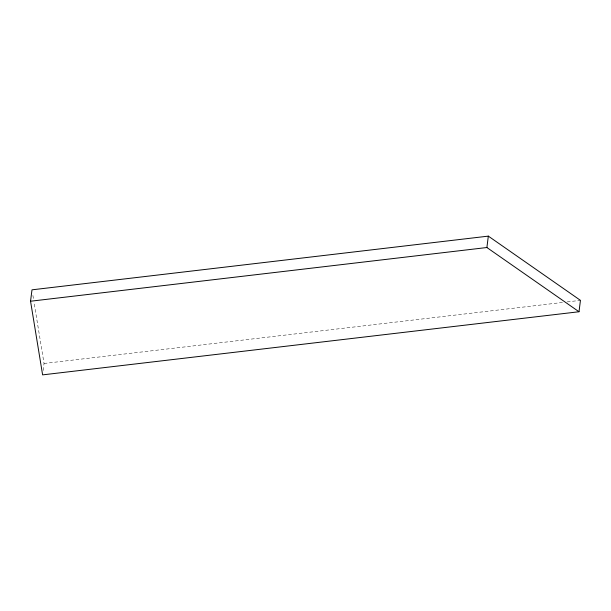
<?xml version="1.0" encoding="UTF-8"?>
<svg xmlns="http://www.w3.org/2000/svg" width="611" height="611" viewBox="0 0 611 611"><rect width="100%" height="100%" fill="white"/><g stroke="black" fill="none" stroke-linecap="round" stroke-linejoin="round"><path stroke-width="0.46" stroke-dasharray="3.06 2.29" d="M43.16 370.487L44.045 363.476L34.124 302.88M44.045 363.476L562.441 302.468M567.184 301.91L580.45 300.352M32.902 295.426L33.513 299.153"/><path stroke-width="0.92" d="M30.55 301.223L31.986 289.828L488.334 236.129L580.45 300.352L579.014 311.747L42.61 374.871L30.55 301.223L486.891 247.524L579.014 311.747M486.891 247.524L488.334 236.129"/></g></svg>
